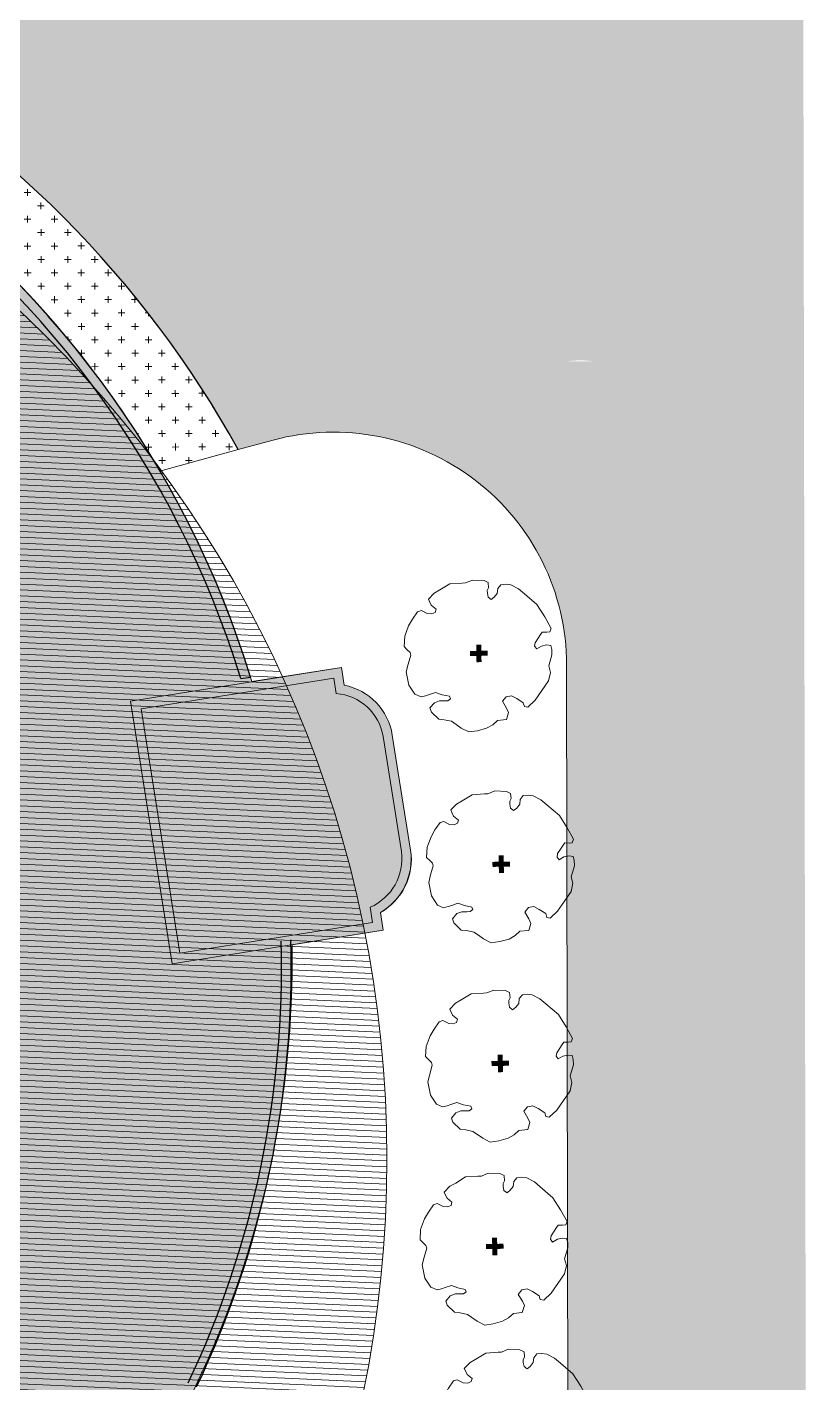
# Model space of a CAD drawing. Header units: millimetres. Extents: x -1030105 to 906887, y -616134 to 1220667.
# Drawn here: x 874748 to 891451, y -313328 to -284267 of the extents above; entities that cross this region are included whole.
import ezdxf

# ---------------------------------------------------------------- set-up
doc = ezdxf.new("R2010")
doc.units = ezdxf.units.MM
doc.header["$MEASUREMENT"] = 0
doc.linetypes.add('DASHEDX2', pattern=[38.099999999999994, 25.4, -12.7])
for name, color, linetype, lineweight in [('A-Wall', 6, 'Continuous', 9), ('HATCH', 8, 'Continuous', 5), ('QH_Ki hieu', 6, 'Continuous', 15), ('QH_KTCQ_Caycanhquan', 97, 'Continuous', 18), ('XR-BC-Roof$0$DA-WALL-LOW', 1, 'Continuous', 20)]:
    doc.layers.add(name, color=color, linetype=linetype, lineweight=lineweight)
for name, color, linetype in [('A-WALL-PATT', 7, 'Continuous'), ('DA-LANS-TREE', 7, 'Continuous'), ('DA-ROOF-OTLN', 6, 'DASHEDX2'), ('XR-BC-Frame outside$0$DA-WALL-FULL', 2, 'Continuous'), ('XR-BC-Frame outside$0$LBC - BEACH CLUB - 240809 DG Rev$0$DA-DOOR-WIND', 21, 'Continuous')]:
    doc.layers.add(name, color=color, linetype=linetype)
doc.layers.add('TMB-KHU B-XREF$0$GRASS', color=95, linetype='Continuous', lineweight=0, transparency=0.6)
pattern_1 = [(0.09853093059108589, (-1184316855.143314, -434748462.9681519), (287.0051644957563, 287.9939852718522), [143.75, -431.2499999999999]), (90.09853093059105, (-1184316783.144818, -434748534.719443), (-287.9939852718521, 287.0051644957563), [143.75, -431.2499999999999])]

# ---------------------------------------------------------------- blocks, each defined once
blk = doc.blocks.new('XR-BC-Frame outside-flat-1')
at = {"layer": 'XR-BC-Frame outside$0$DA-WALL-FULL'}
blk.add_lwpolyline([(-7102287.692814103, -1055654.433623191), (-7102081.694943304, -1055621.806765717)], dxfattribs=at)
for centre, radius, start, end in [((-7122167.042191177, -1061751.963854437), 21000, 16.97247391671821, 56.02752608328483), ((-7122178.507012853, -1061736.827108555), 20800, 17.00305915962086, 55.99694084038214)]:
    blk.add_arc(centre, radius, start, end, dxfattribs=at)
at = {"layer": 'XR-BC-Frame outside$0$LBC - BEACH CLUB - 240809 DG Rev$0$DA-DOOR-WIND'}
for centre, radius, start, end in [((-7122224.342374336, -1061808.570398336), 20800, 334.5466036198284, 1.453396380170449), ((-7122218.676127206, -1061797.769881148), 21000, 334.5137042834945, 1.486295716500978)]:
    blk.add_arc(centre, radius, start, end, dxfattribs=at)
blk = doc.blocks.new('111111')
at = {"layer": 'A-WALL-PATT', "extrusion": (2.643228823645613e-09, 1.168364264361378e-09, 1)}
h = blk.add_hatch(color=255, dxfattribs=at)
h.dxf.hatch_style = 1
edge = h.paths.add_edge_path()
edge.add_arc((480219.7858931146, 1167791.09787471), 17.95625409759747, 175.2346372613609, 227.6738886339441, ccw=False)
edge.add_line((480201.8917090598, 1167792.589597952), (480202.2315401692, 1167792.561300864))
edge.add_arc((480222.4309556005, 1167791.040519092), 20.25658315083546, 175.6944150595487, 187.7190087789885)
edge.add_line((480202.3579235652, 1167788.319757092), (480204.5997450022, 1167789.337117267))
edge.add_arc((480222.0476552981, 1167797.118478969), 19.10442785426783, 145.1693927360603, 204.035758603613, ccw=False)
edge.add_line((480206.3658961516, 1167808.030013862), (480206.6457893145, 1167807.835217236))
edge.add_arc((480223.0313465552, 1167796.478204828), 19.93660494947684, 145.2737387224778, 152.2700192400054)
edge.add_line((480205.3844553026, 1167805.754812292), (480206.8575468386, 1167804.988690058))
edge.add_arc((480231.0203084841, 1167792.174037628), 27.35058257521144, 127.1256568996294, 152.0608829801929, ccw=False)
edge.add_line((480214.5124518351, 1167813.981032746), (480214.7174762934, 1167813.708542601))
edge.add_arc((480233.0424835267, 1167789.484511103), 30.37448916589842, 127.1067944420845, 131.2827606693089)
edge.add_line((480213.002136852, 1167812.309806221), (480214.060896104, 1167811.125455194))
edge.add_arc((480230.7274916021, 1167792.48184055), 25.00719441514041, 111.29988397985139, 131.7953544591053, ccw=False)
edge.add_arc((480220.8178296905, 1167817.89892954), 2.273381310523913, 291.3001728592886, 371.6272930335114)
edge.add_line((480223.0445597488, 1167818.35711709), (480222.2074872507, 1167822.425177181))
edge.add_arc((480227.0263550354, 1167798.802406044), 24.10926798767607, 64.48341949209521, 101.52971700896461, ccw=False)
edge.add_line((480237.4119592053, 1167820.560072025), (480238.6302300879, 1167822.408209587))
edge.add_line((480238.6302300878, 1167822.408209587), (480238.998944281, 1167822.16515746))
edge.add_arc((480239.8746579178, 1167820.981961209), 1.472014858031872, 56.60337364703821, 126.50608464958711, ccw=False)
edge.add_line((480240.6849013855, 1167822.210917378), (480243.0575554438, 1167820.646640719))
edge.add_arc((480242.2473126057, 1167819.417685503), 1.472013714957934, -13.299398889197107, 56.60337364721141, ccw=False)
edge.add_line((480243.6798488061, 1167819.079064165), (480244.0439820262, 1167818.838993168))
edge.add_line((480244.0439820262, 1167818.838993168), (480242.8060087438, 1167816.961268645))
edge.add_arc((480226.859658937, 1167798.957619081), 24.05031122019738, 22.08605235720961, 48.46776523492463, ccw=False)
edge.add_arc((480251.2524682179, 1167808.853456705), 2.273381310464571, 202.0361058680608, 287.0475638986841)
edge.add_line((480251.9189451343, 1167806.67996387), (480256.097917685, 1167807.961398394))
edge.add_arc((480232.9590440986, 1167798.477079689), 25.00719440767582, 288.0577122889798, 382.28807612535155, ccw=False)
edge.add_arc((480241.4153687264, 1167772.540225884), 2.273381310464986, 108.0585981395158, 193.7360100087398)
edge.add_line((480239.2070059465, 1167772.000414422), (480240.2324876577, 1167767.805179974))
edge.add_arc((480230.1419404856, 1167786.513554928), 21.25611525313659, 298.3406434867571, 302.8931188944929)
edge.add_line((480241.6855757181, 1167768.665111823), (480241.8707677272, 1167768.378773164))
edge.add_arc((480230.1419404829, 1167786.513554935), 21.59712245720434, 279.07103371546197, 302.8931188901852, ccw=False)
edge.add_line((480233.5469180391, 1167765.186533899), (480233.4931552357, 1167765.523276336))
edge.add_arc((480233.8486393159, 1167765.580031348), 0.3599861978954548, 10.237620173101675, 189.0710337108366, ccw=False)
edge.add_line((480234.2028942176, 1167765.644012026), (480234.0128835124, 1167766.429603166))
edge.add_arc((480230.3786145685, 1167781.455332801), 15.45899291117491, 242.6808204078638, 283.59698255433034, ccw=False)
edge.add_line((480223.2837562917, 1167767.720579514), (480222.8072664452, 1167766.55334782))
edge.add_arc((480232.8286476266, 1167791.860390475), 27.21900969372033, 248.3968407838984, 251.8019688948235)
edge.add_line((480224.3280890092, 1167766.00279987), (480224.221790846, 1167765.678783499))
edge.add_arc((480232.4777079789, 1167790.844024422), 26.48489226696013, 201.3728077976264, 251.8369778060728, ccw=False)
edge.add_line((480207.8142114389, 1167781.192006145), (480206.4037020448, 1167779.643295028))
edge.add_arc((480219.7894808211, 1167791.099284637), 17.61870515598718, 220.5579989796274, 227.6683501628283)
edge.add_line((480207.9246751551, 1167778.074494509), (480207.6950581236, 1167777.822379599))
at = {"layer": 'A-Wall', "extrusion": (2.643228823646299e-09, 1.168364264361702e-09, 1), "elevation": 0.03806475069832382}
blk.add_lwpolyline([(480207.6950581233, 1167777.822379598, -0.2328878377101954), (480201.8917090599, 1167792.589597952), (480202.231540169, 1167792.561300864, 0.05251538496944803), (480202.3579235647, 1167788.319757091), (480204.5997450018, 1167789.337117266, -0.2626546181741475), (480206.3658961517, 1167808.030013862), (480206.6457893146, 1167807.835217236, 0.03053651885314964), (480205.3844553026, 1167805.754812292), (480206.8575468385, 1167804.988690058, -0.1092318010861941), (480214.5124518352, 1167813.981032746), (480214.7174762934, 1167813.7085426, 0.01822310681375), (480213.0021368517, 1167812.309806221), (480214.0608961037, 1167811.125455194, -0.08966752457732981), (480221.643644639, 1167815.780842607, 0.3655874912846441), (480223.0445597488, 1167818.357117089), (480222.2074872504, 1167822.425177181, -0.1630677176795841), (480237.4119592052, 1167820.560072025), (480238.6302300875, 1167822.408209587), (480238.9989442808, 1167822.16515746, -0.3148321466877497), (480240.6849013849, 1167822.210917378), (480243.0575554435, 1167820.646640718, -0.3148324417924367), (480243.6798488057, 1167819.079064165), (480244.0439820261, 1167818.838993168), (480242.8060087435, 1167816.961268644, -0.1156230875817272), (480249.1451628543, 1167808.000504954, 0.3889362886530088), (480251.9189451341, 1167806.67996387), (480256.0979176848, 1167807.961398393, -0.4360080856279802), (480240.7106443744, 1167774.701620381, 0.3922854151885992), (480239.2070059464, 1167772.000414422), (480240.2324876575, 1167767.805179974, 0.01986653426235281), (480241.685575718, 1167768.665111823), (480241.8707677272, 1167768.378773164, -0.104319423563129), (480233.5469180389, 1167765.186533899), (480233.4931552354, 1167765.523276336, -0.9898710832779887), (480234.2028942175, 1167765.644012026), (480234.0128835124, 1167766.429603166, -0.1804517090033734), (480223.2837562913, 1167767.720579514), (480222.8072664448, 1167766.553347821, 0.01485876762310351), (480224.3280890086, 1167766.00279987), (480224.2217908453, 1167765.678783499, -0.2238204854565347), (480207.8142114386, 1167781.192006144), (480206.4037020448, 1167779.643295028, 0.03103471776045982), (480207.9246751549, 1167778.074494509)], format="xyb", close=True, dxfattribs=at)
at = {"layer": 'XR-BC-Roof$0$DA-WALL-LOW', "extrusion": (2.643228823646299e-09, 1.168364264361702e-09, 1)}
for points, elevation in [([(480238.6347853126, 1167822.405206835), (480235.7667811869, 1167818.055095443), (480241.1759597522, 1167814.48885425), (480244.0439638781, 1167818.838965642), (480243.6798488056, 1167819.079064165, 0.305811254852879), (480243.0575554435, 1167820.646640719), (480240.6849013849, 1167822.210917378, 0.3148321466863186), (480238.9989442807, 1167822.16515746)], 0.003242249432111155), ([(480238.6994605085, 1167822.090286632), (480236.0817154126, 1167818.119761394), (480241.1112938014, 1167814.803788475), (480243.7290391113, 1167818.774314038), (480243.4162055661, 1167818.980597375, 0.3383925002025674), (480242.9307957212, 1167820.457912369), (480240.5597672976, 1167822.021117257, 0.3495649071764965), (480239.0151298937, 1167821.882201028)], 0.003242249719924484)]:
    blk.add_lwpolyline(points, format="xyb", close=True, dxfattribs=dict(at, elevation=elevation))
at = {"extrusion": (2.643228823645945e-09, 1.168364264361599e-09, 1), "xscale": 0.001136690655233559, "yscale": 0.001136690655233559, "zscale": 0.001136690655233559, "rotation": 47.67388863394415}
blk.add_blockref('XR-BC-Frame outside-flat-1', (484786.0463419323, 1174597.0426995, 0.01545138014929481), dxfattribs=at)
blk = doc.blocks.new('Xref Khu Spa-Wellness - TBM$0$TREE_T')
at = {"const_width": 100}
for points in [[(-123.743686707654, 123.7436867076467), (123.7436867076394, -123.7436867076467)], [(123.7436867076394, 123.7436867076467), (-123.7436867076394, -123.7436867076467)]]:
    blk.add_lwpolyline(points, dxfattribs=at)
blk = doc.blocks.new('Xref Khu Spa-Wellness - TBM$0$TREE_5')
at = {"layer": 'QH_KTCQ_Caycanhquan', "color": 114, "true_color": 0x139b48}
blk.add_lwpolyline([(-935.8052043020725, 1163.729876997881), (-781.0664177108556, 1298.991161259357), (-577.9716866482049, 1385.944714451209), (-423.232900056988, 1424.590717911255), (-249.1519124628976, 1453.575356581714), (-181.4534723367542, 1414.929171710275), (-142.7687756838277, 1289.329614988528), (-84.74187805317342, 1221.698972928803), (-17.04343790188432, 1192.71433425881), (40.98345973622054, 1221.698972928803), (31.31221188511699, 1347.298710919917), (60.32595539093018, 1424.590717911255), (79.6681563751772, 1472.898267642129), (244.0781907904893, 1472.898267642129), (369.8035285742953, 1434.252264111768), (592.2404606333002, 1376.283168251161), (775.9926960328594, 1212.037426657975), (824.3486405229196, 1163.729876997881), (959.7452261233702, 1105.760781065095), (1114.484012714587, 931.8534933435731), (1143.497461522929, 844.8999401517212), (1075.79931606818, 767.6077518211678), (1017.772123759612, 748.2848406890407), (979.0874271076173, 709.638655890245), (930.7317773010582, 642.0081950975582), (940.40273046121, 564.7160067670047), (1017.772123759612, 555.0544605664909), (1114.484012714587, 564.7160067670047), (1191.85340601299, 622.6851026983932), (1288.56500029657, 632.3466488970444), (1365.934688259847, 564.7160067670047), (1423.96158589609, 487.4238184364513), (1472.317530387081, 323.178076912649), (1481.988778204657, 168.5938815902919), (1501.330979188904, -159.8976014545187), (1433.632833734155, -440.0815348392352), (1356.263440435752, -691.2808295534924), (1288.56500029657, -720.2654682239518), (1240.209350477904, -681.6192833529785), (1182.182158169337, -613.9888225602917), (1124.155260538682, -623.6501874942333), (1037.114619421773, -642.9732798933983), (930.7317773010582, -662.296372293029), (872.7045849869028, -700.9423758247867), (863.0333371693268, -768.5730178840458), (969.4164739474654, -797.5574752166867), (1056.45682040602, -855.5265711485408), (1104.812764876522, -923.1572132077999), (1066.128068224527, -990.7878553378396), (988.7586749317124, -1068.079862329178), (785.6639438699931, -1174.356507992838), (717.9657984022051, -1290.294699784368), (572.8982596490532, -1377.248434313573), (340.7897850750014, -1415.894437845796), (108.6816051844507, -1454.540441305377), (-94.41312587726861, -1444.87889510626), (-133.0978225171566, -1386.909799175337), (-94.41312587726861, -1319.279338454828), (-123.5076104430482, -1166.998870359268), (-158.3361843349412, -1051.01933326479), (-245.4077663654462, -987.2307148086838), (-361.5031108781695, -998.8285959679633), (-401.6181620880961, -1151.07587907603), (-438.5748819764704, -1243.375660780352), (-567.9238436007872, -1307.985380935017), (-703.6970244115219, -1193.679600392003), (-829.4223621934652, -1184.018054192886), (-964.8186531243846, -1145.372050659731), (-1129.228687539697, -1048.756951268762), (-1264.625273158774, -942.4803056772798), (-1312.981217630208, -778.2345641553402), (-1332.323418614455, -652.6348260920495), (-1351.665914275683, -546.3581805010326), (-1429.035307568498, -420.7584424400702), (-1496.733453042805, -333.8048892477527), (-1496.733453042805, -130.9129628543742), (-1458.048756396398, -53.62095586303622), (-1322.652170789428, -43.95940966391936), (-1225.940576513298, -92.26695939479396), (-1158.242431038991, -159.8976014545187), (-1109.886486547999, -208.2051511849277), (-1042.18834109325, -217.8666973854415), (-1022.845845431089, -169.5591477253474), (-1100.215238723904, -43.95940966391936), (-1158.242431038991, 81.64032840030268), (-1274.29652097635, 139.609424259048), (-1341.994666451588, 178.2554277908057), (-1419.364059749991, 226.5629775212146), (-1467.720004214905, 352.1627155123278), (-1419.364059749991, 564.7160067670047), (-1264.625273158774, 786.9308442207985), (-1129.228687539697, 864.2228512139991), (-964.8186531243846, 951.1765857427381), (-935.8052043020725, 999.4841354736127), (-935.8052043020725, 1086.437688665465)], close=True, dxfattribs=at)
blk.add_blockref('Xref Khu Spa-Wellness - TBM$0$TREE_T', (0, 0), dxfattribs=at)

msp = doc.modelspace()

# ---------------------------------------------------------------- hatches: boundary and pattern name
at = {"layer": 'HATCH'}
h = msp.add_hatch(color=253, dxfattribs=at)
h.dxf.hatch_style = 1
edge = h.paths.add_edge_path()
edge.add_arc((859594.4405293819, -304225.290072138), 22500.00000016056, 28.99192374269853, 60.75420123827558)
edge.add_arc((870098.4217061456, -285465.8556605447), 1000.00000002593, 60.75420124519136, 149.4216210975642)
edge.add_line((869237.4876488727, -284957.1390900402), (866957.8862949962, -288815.0563606079))
edge.add_arc((857488.1256823689, -310357.2359825359), 23531.72048366947, 66.27011400397872, 97.98680807522139)
edge.add_line((854218.508533461, -287053.7711625095), (853973.6049324921, -285307.2009206516))
edge.add_arc((856013.9885449577, -303408.4885720387), 18215.92105615146, 96.43125417484592, 98.70799881214434)
edge.add_line((853256.1196268331, -285402.5468039783), (853252.9176224333, -283536.7221801063))
edge.add_line((853252.917622475, -283536.7221800718), (853452.9173279006, -283536.3789538496))
edge.add_line((853452.9173278976, -283536.3789538261), (853448.6292327637, -281037.6836389964))
edge.add_line((853448.6292328481, -281037.6836390225), (851307.8533452866, -280871.4772859856))
edge.add_line((851307.8533453196, -280871.4772859113), (852081.9076727252, -270901.4802999838))
edge.add_line((852081.9076726008, -270901.4802999902), (865768.0163151192, -271964.0474837168))
edge.add_arc((865690.610883085, -272961.047181556), 999.999999082774, 38.412737739335626, 85.56055463746179, ccw=False)
edge.add_line((866474.1662293933, -272339.7251899461), (870289.9495459246, -277151.8474989054))
edge.add_arc((874991.2816251423, -273423.9155488778), 5999.999995167418, 218.4127377431298, 250.6406537633847)
edge.add_line((873002.3308734205, -279084.6641609552), (874311.336219764, -279544.5939946126))
edge.add_arc((875305.8115970604, -276714.2196868537), 2999.999999739781, 250.6406537467736, 327.8619349412291)
edge.add_line((877846.1176795214, -278310.1034565936), (880671.6062428149, -273812.5291847015))
edge.add_line((880671.6062426828, -273812.5291847265), (886323.1912612853, -277362.9961410244))
edge.add_arc((889514.9588007741, -272282.3839750946), 6000.000000505476, 237.8619349482672, 270.0983270713141)
edge.add_line((889525.2555825543, -278282.3751402777), (891385.3239190043, -278279.1830160284))
edge.add_line((891385.3239191491, -278279.1830160297), (891408.4526968722, -291424.3223072732))
edge.add_line((891408.4526968915, -291424.3223072137), (886908.5066307727, -291432.2972055742))
edge.add_arc((886612.1806418784, -293444.9791594981), 2034.378956601272, 81.62454678392706, 98.58466035763574)
edge.add_line((886308.5076315589, -291433.3926110286), (879274.9213370942, -293319.8476152489))
h = msp.add_hatch(color=253, dxfattribs=at)
h.dxf.hatch_style = 1
h.paths.add_polyline_path([(886308.5076315589, -291433.3926110286), (880024.6326143648, -293118.7700237953, -0.4926768865423451), (886319.8804671671, -297939.3477994474)])
h = msp.add_hatch(color=253, dxfattribs=at)
h.dxf.hatch_style = 1
h.paths.add_polyline_path([(891408.4526968915, -291424.3223072137), (886308.5076315589, -291433.3926110868), (886350.4726074431, -315439.9167880639), (891450.6783692893, -315423.0979955047)])
at = {"layer": 'QH_Ki hieu', "ltscale": 5}
h = msp.add_hatch(dxfattribs=at)
h.set_pattern_fill('ANSI31', color=256, scale=1000, angle=-47.56871865490706)
h.set_pattern_definition([(357.431281345093, (-1184316855.143314, -434748462.9681519), (5.602197619936724, 124.8743984242854), [])])
edge = h.paths.add_edge_path()
edge.add_arc((857549.6717386674, -308526.9851848008), 24915.76744409949, -47.56871865490706, 312.4312813450929)
at = {"layer": 'TMB-KHU B-XREF$0$GRASS', "true_color": 0x3d6827}
h = msp.add_hatch(dxfattribs=at)
h.set_pattern_fill('CROSS', color=79, scale=1150, angle=0.09853093059108536)
h.set_pattern_definition(pattern_1)
h.paths.add_polyline_path([(837693.7472073156, -272642.716460383, -0.2892453128925285), (842414.8062656429, -270150.9422923429), (852081.9076726008, -270901.4802999902), (865768.0163155571, -271964.0474838545, -0.208673266385467), (866474.1662291605, -272339.7251896551), (870289.9495458957, -277151.8474988863, 0.1415550904395496), (873002.3308738861, -279084.6641611299), (874311.3362198025, -279544.593995017, 0.3502992673080306), (877846.1176795214, -278310.1034565936), (878277.7805880439, -277622.9883086509), (849885.6633852962, -259786.3506914456, 0.2147856318657931), (847432.3071174119, -259446.1906097587), (841728.5564472228, -260775.8422396602, 0.1992706260651912), (836659.679398898, -264413.0850798558), (827831.024499869, -279760.1485367506, 0.1091270270678927), (826769.6009804755, -283135.8708245554), (826698.0797874536, -298397.5333219734, 0.2568272393812874), (829673.5699477401, -303634.6336106528), (829747.929313479, -287767.3430577144, -0.1300631484129733), (830413.8425153475, -285297.5501274215)])
h = msp.add_hatch(dxfattribs=at)
h.set_pattern_fill('CROSS', color=79, scale=1150, angle=0.09853093059108536)
h.set_pattern_definition(pattern_1)
edge = h.paths.add_edge_path()
edge.add_arc((859594.4405286834, -304225.2900732439), 22500.00000143812, 28.99192374439033, 60.7542012384693)
edge.add_arc((870098.4217059128, -285465.8556604283), 999.9999999893324, 60.75420123885944, 149.4216211103221)
edge.add_line((869237.487648407, -284957.1390901566), (868880.4188861295, -285586.1098934005))
edge.add_arc((859535.4807095397, -304255.9197523971), 20877.97091924083, 30.10726886259249, 63.41032129243399, ccw=False)
edge.add_line((877596.7584138531, -293783.1017274749), (879274.9213371283, -293319.8476150811))

# ---------------------------------------------------------------- linework, layer by layer
at = {"layer": 'A-Wall', "extrusion": (1.653306188088354e-06, -3.724823939533036e-07, 0.9999999999985639), "elevation": 38.08261807612951}
msp.add_lwpolyline([(834175.2437505391, -304362.4048349709, -0.2328878377101954), (840320.793718192, -291829.4504347976), (840504.1056644169, -292066.9303924912, 0.05251538496944803), (837824.6618067821, -294666.3381642101), (839815.843470023, -295518.3753536803, -0.2626546181741475), (853003.1823950016, -285571.1723008673), (853042.7969415801, -285868.5452785242, 0.03053651885314964), (850943.189987085, -286284.1467069477), (851319.9437440956, -287695.4596387472, -0.1092318010861941), (861702.7038132097, -287329.6332077837), (861647.4301173609, -287624.4972757663, 0.01822310681375), (859721.0477344922, -287340.7014863581), (859580.3002835023, -288731.1643494426, -0.08966752457732981), (867103.8240237514, -290892.4404642564, 0.3655874912846441), (869608.2885350484, -290273.1867355429), (871753.2820095237, -287315.2202744635, -0.1630677176795841), (879565.8622562523, -298295.9105015291), (881489.0773954462, -297990.1934517804), (881550.069724828, -298373.8860584238, -0.3148321466877497), (882580.393085877, -299441.5856338713), (882972.7124014576, -301910.7736136907, -0.3148324417924367), (882324.0586250727, -303245.2386198826), (882384.2681117064, -303624.1870644413), (880430.1459730287, -303934.6691174111, -0.1156230875817272), (878373.2959627354, -313369.4732316339, 0.3889362886530088), (879161.9643253948, -315954.4974174037), (882474.3247560024, -317907.7906701402, -0.4360080856279802), (851743.2097470292, -327654.8285509621, 0.3922854151885992), (849096.6491686518, -328281.5201147155), (846980.8887770727, -331437.3165500281, 0.01986653426235281), (848401.7275007325, -331870.5844515632), (848325.690145034, -332160.7883808019, -0.104319423563129), (841312.4927229946, -328649.8713958704), (841499.2647747278, -328415.1029980553, -0.9898710832779887), (841998.8968049885, -328804.3503446084), (842396.2880539487, -328214.7133607345, -0.1804517090033734), (836866.9637496239, -320481.0473829547), (835826.1710562387, -320864.3616939351, 0.01485876762310351), (836371.24653078, -322178.7288413889), (836097.7433988481, -322302.0010473247, -0.2238204854565347), (836434.1907385741, -302439.926638585), (834591.3300785216, -302443.0962376323, 0.03103471776045982), (834475.2433082078, -304361.8888553725)], format="xyb", close=True, dxfattribs=at)
at = {"layer": 'A-Wall', "extrusion": (1.653306188088354e-06, -3.724823939533039e-07, 0.9999999999985639), "elevation": 38.0531035867618}
msp.add_lwpolyline([(880430.1468005576, -303934.6688912272), (880431.4855087722, -304094.642336692), (880430.1468608608, -303934.6689051388), (882384.2689997713, -303624.1868521108), (882324.0594523689, -303245.2383942225, 0.3148324417858808), (882972.7132299178, -301910.7733871575), (882580.3939138715, -299441.5854080947, 0.3148321466925618), (881550.070612893, -298373.885846035), (881489.0782835111, -297990.1932395081), (879565.8608416221, -298295.9106553247)], format="xyb", dxfattribs=at)
at = {"layer": 'A-Wall', "extrusion": (1.653306188088354e-06, -3.724823939533039e-07, 0.9999999999985639)}
for points, elevation in [([(880431.4855087722, -304094.642336692), (880431.8562841217, -304160.6243071516)], 38.05310358676152), ([(880431.8562841217, -304160.6243071516), (880432.0614300376, -304218.838788315)], 38.05310358676156), ([(880432.0614300376, -304218.838788315), (880432.1260130673, -304270.4625401318)], 38.05310358676183), ([(880430.4765055132, -304536.1002480866), (880430.0602702134, -304567.7960174878)], 38.05310358676167), ([(880430.8509204712, -304503.4643548213), (880430.4765055132, -304536.1002480866)], 38.05310358676167), ([(880431.1838957657, -304469.6524457911), (880430.8509204712, -304503.4643548213)], 38.05310358676171), ([(880431.4758132389, -304434.4286286875), (880431.1838957657, -304469.6524457911)], 38.05310358676139), ([(880431.7270540341, -304397.5570121335), (880431.4758132389, -304434.4286286875)], 38.05310358676158), ([(880431.9337582856, -304358.6448926733), (880431.7270540341, -304397.5570121335)], 38.05310358676172), ([(880432.0751002233, -304316.6723217371), (880431.9337582856, -304358.6448926733)], 38.0531035867617), ([(880432.1260130673, -304270.4625401318), (880432.0751002233, -304316.6723217371)], 38.05310358676159), ([(880424.3824665613, -304841.1791012412), (880423.5347937505, -304871.4526849589)], 38.05310358676175), ([(880425.1867003916, -304810.9084063116), (880424.3824665613, -304841.1791012412)], 38.05310358676152), ([(880425.9475108413, -304780.6406925455), (880425.1867003916, -304810.9084063116)], 38.05310358676145), ([(880426.6649128115, -304750.3760530752), (880425.9475108413, -304780.6406925455)], 38.0531035867618), ([(880427.3389226003, -304720.114579636), (880426.6649128115, -304750.3760530752)], 38.05310358676149), ([(880427.9695551088, -304689.8563651855), (880427.3389226003, -304720.114579636)], 38.05310358676191), ([(880428.5568259368, -304659.6015023904), (880427.9695551088, -304689.8563651855)], 38.05310358676169), ([(880429.1008116854, -304629.3107525932), (880428.5568259368, -304659.6015023904)], 38.05310358676166), ([(880429.6018324968, -304598.7875550424), (880429.1008116854, -304629.3107525932)], 38.05310358676158), ([(880430.0602702134, -304567.7960174878), (880429.6018324968, -304598.7875550424)], 38.05310358676165), ([(880415.1878661657, -305113.7342148366), (880413.94860411, -305144.0296182198)], 38.05310358676184), ([(880416.3835649093, -305083.4408637973), (880415.1878661657, -305113.7342148366)], 38.05310358676133), ([(880417.535712914, -305053.1496577685), (880416.3835649093, -305083.4408637973)], 38.05310358676194), ([(880418.6443241492, -305022.8606902317), (880417.535712914, -305053.1496577685)], 38.05310358676162), ([(880419.7094114211, -304992.5740540864), (880418.6443241492, -305022.8606902317)], 38.05310358676169), ([(880420.7309886991, -304962.2898423485), (880419.7094114211, -304992.5740540864)], 38.05310358676152), ([(880421.7090694876, -304932.0081482664), (880420.7309886991, -304962.2898423485)], 38.05310358676159), ([(880422.6436663597, -304901.7290647979), (880421.7090694876, -304932.0081482664)], 38.05310358676186), ([(880423.5347937505, -304871.4526849589), (880422.6436663597, -304901.7290647979)], 38.05310358676159), ([(880400.832922635, -305416.7651835968), (880399.1573839163, -305447.0759686455)], 38.05310358676095), ([(880402.4647844204, -305386.455515786), (880400.832922635, -305416.7651835968)], 38.0531035867617), ([(880404.0529790515, -305356.1470585199), (880402.4647844204, -305386.455515786)], 38.05310358676183), ([(880405.5975179368, -305325.8399057458), (880404.0529790515, -305356.1470585199)], 38.05310358676162), ([(880407.0984117867, -305295.5341507703), (880405.5975179368, -305325.8399057458)], 38.05310358676167), ([(880408.5556722427, -305265.2298871334), (880407.0984117867, -305295.5341507703)], 38.05310358676157), ([(880409.9693104804, -305234.9272086657), (880408.5556722427, -305265.2298871334)], 38.05310358676167), ([(880411.3393376762, -305204.626208674), (880409.9693104804, -305234.9272086657)], 38.05310358676167), ([(880412.6657650055, -305174.3269805819), (880411.3393376762, -305204.626208674)], 38.05310358676174), ([(880413.94860411, -305144.0296182198), (880412.6657650055, -305174.3269805819)], 38.05310358676142), ([(880382.1105963732, -305719.9077886553), (880379.9978028698, -305750.2245729347)], 38.05310358676153), ([(880384.1796277273, -305689.5911808615), (880382.1105963732, -305719.9077886553)], 38.05310358676197), ([(880386.2049048482, -305659.2748435005), (880384.1796277273, -305689.5911808615)], 38.05310358676164), ([(880388.1864347211, -305628.9588710432), (880386.2049048482, -305659.2748435005)], 38.05310358676158), ([(880390.1242243308, -305598.6433579027), (880388.1864347211, -305628.9588710432)], 38.05310358676187), ([(880392.018282292, -305568.3283977932), (880390.1242243308, -305598.6433579027)], 38.05310358676193), ([(880393.8686181508, -305538.014085011), (880392.018282292, -305568.3283977932)], 38.05310358676162), ([(880395.6752412202, -305507.7005130378), (880393.8686181508, -305538.014085011)], 38.05310358676166), ([(880397.4381598824, -305477.3877764609), (880395.6752412202, -305507.7005130378)], 38.05310358676166), ([(880399.1573839163, -305447.0759686455), (880397.4381598824, -305477.3877764609)], 38.05310358676138), ([(880361.5192265434, -305992.7538783312), (880359.0122870819, -306023.0680037429)], 38.05310358676182), ([(880363.9823505374, -305962.4390793405), (880361.5192265434, -305992.7538783312)], 38.05310358676154), ([(880366.4016632547, -305932.1237016492), (880363.9823505374, -305962.4390793405)], 38.05310358676183), ([(880368.7771700508, -305901.8078396702), (880366.4016632547, -305932.1237016492)], 38.05310358676167), ([(880371.108875349, -305871.4915878744), (880368.7771700508, -305901.8078396702)], 38.05310358676178), ([(880373.3967842718, -305841.1750411987), (880371.108875349, -305871.4915878744)], 38.05310358676157), ([(880375.640904037, -305810.8582935319), (880373.3967842718, -305841.1750411987)], 38.05310358676137), ([(880377.8412411638, -305780.5414393452), (880375.640904037, -305810.8582935319)], 38.05310358676143), ([(880379.9978028698, -305750.2245729347), (880377.8412411638, -305780.5414393452)], 38.05310358676157), ([(880334.4773994479, -306295.8492136467), (880331.5320815612, -306326.1513979314)], 38.05310358676132), ([(880337.3788660112, -306265.545408686), (880334.4773994479, -306295.8492136467)], 38.05310358676154), ([(880340.236484045, -306235.2400781027), (880337.3788660112, -306265.545408686)], 38.05310358676172), ([(880343.0502561105, -306204.933316484), (880340.236484045, -306235.2400781027)], 38.05310358676169), ([(880345.8201854675, -306174.6252186503), (880343.0502561105, -306204.933316484)], 38.05310358676142), ([(880348.5462742111, -306144.3158793053), (880345.8201854675, -306174.6252186503)], 38.05310358676184), ([(880351.2285249027, -306114.0053935605), (880348.5462742111, -306144.3158793053)], 38.05310358676174), ([(880353.8669410348, -306083.6938558868), (880351.2285249027, -306114.0053935605)], 38.05310358676147), ([(880356.4615270307, -306053.3813609881), (880353.8669410348, -306083.6938558868)], 38.05310358676181), ([(880359.0122870819, -306023.0680037429), (880356.4615270307, -306053.3813609881)], 38.05310358676183), ([(880306.3907054905, -306568.4991443205), (880303.0506695807, -306598.7824722334)], 38.05310358676146), ([(880309.686881695, -306538.2133413014), (880306.3907054905, -306568.4991443205)], 38.05310358676161), ([(880312.9391986597, -306507.9251583457), (880309.686881695, -306538.2133413014)], 38.05310358676157), ([(880316.1476568505, -306477.6346901571), (880312.9391986597, -306507.9251583457)], 38.05310358676158), ([(880319.3122565001, -306447.3420321383), (880316.1476568505, -306477.6346901571)], 38.05310358676171), ([(880322.4329983072, -306417.0472788764), (880319.3122565001, -306447.3420321383)], 38.05310358676192), ([(880325.5098827368, -306386.7505254247), (880322.4329983072, -306417.0472788764)], 38.05310358676173), ([(880328.5429100227, -306356.4518668363), (880325.5098827368, -306386.7505254247)], 38.05310358676179), ([(880331.5320815612, -306326.1513979314), (880328.5429100227, -306356.4518668363)], 38.05310358676147), ([(880271.0168435893, -306871.2053670687), (880267.238285132, -306901.4587172796)], 38.05310358676185), ([(880274.7515595707, -306840.9485914535), (880271.0168435893, -306871.2053670687)], 38.05310358676154), ([(880278.4424293509, -306810.6884849048), (880274.7515595707, -306840.9485914535)], 38.05310358676195), ([(880282.0894506018, -306780.4251431744), (880278.4424293509, -306810.6884849048)], 38.05310358676148), ([(880285.6926221589, -306750.1586611988), (880282.0894506018, -306780.4251431744)], 38.05310358676152), ([(880289.2519419269, -306719.8891338566), (880285.6926221589, -306750.1586611988)], 38.05310358676152), ([(880292.7674082761, -306689.6166560263), (880289.2519419269, -306719.8891338566)], 38.05310358676185), ([(880296.2390195763, -306659.3413231684), (880292.7674082761, -306689.6166560263)], 38.05310358676162), ([(880299.6667737328, -306629.0632302198), (880296.2390195763, -306659.3413231684)], 38.0531035867617), ([(880303.0506695807, -306598.7824722334), (880299.6667737328, -306629.0632302198)], 38.05310358676159), ([(880235.4319533056, -307143.3507833071), (880231.258993708, -307173.5690230644)], 38.05310358676144), ([(880239.561109776, -307113.1282618525), (880235.4319533056, -307143.3507833071)], 38.05310358676174), ([(880243.6464570651, -307082.901554103), (880239.561109776, -307113.1282618525)], 38.05310358676131), ([(880247.6879893526, -307052.6707548206), (880243.6464570651, -307082.901554103)], 38.05310358676195), ([(880251.68570268, -307022.4359594076), (880247.6879893526, -307052.6707548206)], 38.05310358676179), ([(880255.6395926236, -306992.197262859), (880251.68570268, -307022.4359594076)], 38.0531035867614), ([(880259.549655691, -306961.954760286), (880255.6395926236, -306992.197262859)], 38.0531035867613), ([(880263.4158876914, -306931.7085466255), (880259.549655691, -306961.954760286)], 38.05310358676164), ([(880267.238285132, -306901.4587172796), (880263.4158876914, -306931.7085466255)], 38.05310358676108), ([(880191.7322496609, -307445.3248263826), (880187.1216173476, -307475.4950226424)], 38.05310358676167), ([(880196.2991484632, -307415.1493983019), (880191.7322496609, -307445.3248263826)], 38.05310358676147), ([(880200.8223060711, -307384.968833104), (880196.2991484632, -307415.1493983019)], 38.05310358676178), ([(880205.3017136366, -307354.7832260166), (880200.8223060711, -307384.968833104)], 38.05310358676186), ([(880209.7373630111, -307324.5926719183), (880205.3017136366, -307354.7832260166)], 38.05310358676145), ([(880214.1292465109, -307294.3972658041), (880209.7373630111, -307324.5926719183)], 38.05310358676156), ([(880218.4773573842, -307264.1971027852), (880214.1292465109, -307294.3972658041)], 38.05310358676157), ([(880222.7816895772, -307233.9922780311), (880218.4773573842, -307264.1971027852)], 38.0531035867615), ([(880227.0422370363, -307203.782886304), (880222.7816895772, -307233.9922780311)], 38.05310358676151), ([(880231.258993708, -307173.5690230644), (880227.0422370363, -307203.782886304)], 38.05310358676156), ([(880143.6593814014, -307746.7756831694), (880138.6119199176, -307776.8883389445)], 38.05310358676169), ([(880148.6632055329, -307716.6568468466), (880143.6593814014, -307746.7756831694)], 38.05310358676152), ([(880153.6233823006, -307686.5319242142), (880148.6632055329, -307716.6568468466)], 38.05310358676176), ([(880158.5399009945, -307656.4010103839), (880153.6233823006, -307686.5319242142)], 38.0531035867614), ([(880163.4127513698, -307626.2642001757), (880158.5399009945, -307656.4010103839)], 38.05310358676152), ([(880168.2419227163, -307596.1215881771), (880163.4127513698, -307626.2642001757)], 38.05310358676141), ([(880173.0274043237, -307565.9732697905), (880168.2419227163, -307596.1215881771)], 38.05310358676147), ([(880177.7691864134, -307535.8193393704), (880173.0274043237, -307565.9732697905)], 38.05310358676157), ([(880182.4672601377, -307505.6598921447), (880177.7691864134, -307535.8193393704)], 38.05310358676136), ([(880187.1216173476, -307475.4950226424), (880182.4672601377, -307505.6598921447)], 38.05310358676169), ([(880096.662683618, -308017.5557026315), (880091.2230240374, -308047.6084684279)], 38.05310358676171), ([(880102.0588164411, -307987.4959038944), (880096.662683618, -308017.5557026315)], 38.05310358676136), ([(880107.411409468, -307957.4291668042), (880102.0588164411, -307987.4959038944)], 38.05310358676108), ([(880112.7204496607, -307927.3555862975), (880107.411409468, -307957.4291668042)], 38.05310358676169), ([(880117.9859249115, -307897.2752563214), (880112.7204496607, -307927.3555862975)], 38.05310358676189), ([(880123.207822182, -307867.188272162), (880117.9859249115, -307897.2752563214)], 38.05310358676154), ([(880128.3861288994, -307837.0947280574), (880123.207822182, -307867.188272162)], 38.05310358676171), ([(880133.5208322578, -307806.9947188279), (880128.3861288994, -307837.0947280574)], 38.05310358676184), ([(880138.6119199176, -307776.8883389445), (880133.5208322578, -307806.9947188279)], 38.05310358676164), ([(880040.3097253022, -308317.7513018972), (880034.4355939616, -308347.728547561)], 38.05310358676173), ([(880046.1404786638, -308287.7660799213), (880040.3097253022, -308317.7513018972)], 38.05310358676146), ([(880051.9278368175, -308257.772975755), (880046.1404786638, -308287.7660799213)], 38.05310358676156), ([(880057.6717848618, -308227.7720835783), (880051.9278368175, -308257.772975755)], 38.05310358676192), ([(880063.3723076627, -308197.763498095), (880057.6717848618, -308227.7720835783)], 38.05310358676169), ([(880069.0293905518, -308167.7473131359), (880063.3723076627, -308197.763498095)], 38.05310358676177), ([(880074.6430183955, -308137.7236235213), (880069.0293905518, -308167.7473131359)], 38.05310358676177), ([(880080.2131765251, -308107.6925231983), (880074.6430183955, -308137.7236235213)], 38.05310358676134), ([(880085.7398500395, -308077.6541068127), (880080.2131765251, -308107.6925231983)], 38.05310358676142), ([(880091.2230240374, -308047.6084684279), (880085.7398500395, -308077.6541068127)], 38.05310358676156), ([(879979.6192112573, -308617.1493216326), (879973.3122486816, -308647.0416377789)], 38.05310358676175), ([(879985.8829728056, -308587.2480904592), (879979.6192112573, -308617.1493216326)], 38.05310358676164), ([(879992.1035140016, -308557.3380378565), (879985.8829728056, -308587.2480904592)], 38.0531035867614), ([(879998.2808157532, -308527.4192574808), (879992.1035140016, -308557.3380378565)], 38.05310358676107), ([(880004.4148585022, -308497.4918430463), (879998.2808157532, -308527.4192574808)], 38.05310358676176), ([(880010.5056257182, -308467.5558883256), (880004.4148585022, -308497.4918430463)], 38.05310358676159), ([(880016.5530999386, -308437.6114874404), (880010.5056257182, -308467.5558883256)], 38.05310358676149), ([(880022.557263934, -308407.6587343962), (880016.5530999386, -308437.6114874404)], 38.05310358676166), ([(880028.5181009405, -308377.6977230819), (880022.557263934, -308407.6587343962)], 38.05310358676152), ([(880034.4355939616, -308347.728547561), (880028.5181009405, -308377.6977230819)], 38.05310358676168), ([(879914.6087493013, -308915.6558788174), (879907.8708651671, -308945.4539053051)], 38.05310358676147), ([(879921.3036349703, -308885.8480039427), (879914.6087493013, -308915.6558788174)], 38.05310358676186), ([(879927.9555016859, -308856.0303735223), (879921.3036349703, -308885.8480039427)], 38.05310358676137), ([(879934.5643273285, -308826.2030809211), (879927.9555016859, -308856.0303735223)], 38.05310358676179), ([(879941.1300907106, -308796.3662192716), (879934.5643273285, -308826.2030809211)], 38.0531035867618), ([(879947.652770412, -308766.5198815313), (879941.1300907106, -308796.3662192716)], 38.05310358676171), ([(879954.1323454779, -308736.6641609489), (879947.652770412, -308766.5198815313)], 38.05310358676165), ([(879960.5687965835, -308706.7991509477), (879954.1323454779, -308736.6641609489)], 38.05310358676144), ([(879966.9621039376, -308676.9249455329), (879960.5687965835, -308706.7991509477)], 38.05310358676173), ([(879973.3122486816, -308647.0416377789), (879966.9621039376, -308676.9249455329)], 38.05310358676171), ([(879852.4225065216, -309183.4724164592), (879845.2986478537, -309213.1776272809)], 38.05310358676142), ([(879859.5035727798, -309153.7565219706), (879852.4225065216, -309183.4724164592)], 38.05310358676131), ([(879866.5418224139, -309124.0300368891), (879859.5035727798, -309153.7565219706)], 38.05310358676167), ([(879873.537232374, -309094.2930536486), (879866.5418224139, -309124.0300368891)], 38.05310358676155), ([(879880.4897791435, -309064.5456645663), (879873.537232374, -309094.2930536486)], 38.05310358676174), ([(879887.3994392073, -309034.7879625416), (879880.4897791435, -309064.5456645663)], 38.0531035867615), ([(879894.2661885833, -309005.0200401248), (879887.3994392073, -309034.7879625416)], 38.05310358676167), ([(879901.0900046871, -308975.2419900989), (879894.2661885833, -309005.0200401248)], 38.05310358676149), ([(879907.8708651671, -308945.4539053051), (879901.0900046871, -308975.2419900989)], 38.05310358676178), ([(879779.2623105656, -309480.0285485482), (879771.711896147, -309509.6218552582)], 38.05310358676162), ([(879786.7701849632, -309450.4236376753), (879779.2623105656, -309480.0285485482)], 38.05310358676143), ([(879794.2354932625, -309420.8072142584), (879786.7701849632, -309450.4236376753)], 38.0531035867613), ([(879801.6582100849, -309391.1793702074), (879794.2354932625, -309420.8072142584)], 38.05310358676153), ([(879809.0383093535, -309361.5401978396), (879801.6582100849, -309391.1793702074)], 38.05310358676151), ([(879816.3757656898, -309331.8897888322), (879809.0383093535, -309361.5401978396)], 38.05310358676142), ([(879823.6705532494, -309302.2282352114), (879816.3757656898, -309331.8897888322)], 38.05310358676142), ([(879830.9226464212, -309272.5556292945), (879823.6705532494, -309302.2282352114)], 38.0531035867617), ([(879838.1320198263, -309242.8720625258), (879830.9226464212, -309272.5556292945)], 38.05310358676189), ([(879845.2986478537, -309213.1776272809), (879838.1320198263, -309242.8720625258)], 38.05310358676164), ([(879701.8484319294, -309775.4243406609), (879693.8741469954, -309804.8965806167)], 38.05310358676162), ([(879709.7804581014, -309745.9395842536), (879701.8484319294, -309775.4243406609)], 38.05310358676152), ([(879717.6701961748, -309716.442401733), (879709.7804581014, -309745.9395842536)], 38.05310358676141), ([(879725.5176158821, -309686.9328843688), (879717.6701961748, -309716.442401733)], 38.05310358676176), ([(879733.3226897486, -309657.4111231396), (879725.5176158821, -309686.9328843688)], 38.05310358676164), ([(879741.0853896022, -309627.8772092566), (879733.3226897486, -309657.4111231396)], 38.05310358676172), ([(879748.8056882018, -309598.3312342225), (879741.0853896022, -309627.8772092566)], 38.05310358676137), ([(879756.4835573743, -309568.7732892486), (879748.8056882018, -309598.3312342225)], 38.05310358676187), ([(879764.1189691809, -309539.2034656045), (879756.4835573743, -309568.7732892486)], 38.05310358676171), ([(879771.711896147, -309509.6218552582), (879764.1189691809, -309539.2034656045)], 38.05310358676135), ([(879620.2088931774, -310069.5685522307), (879611.8136846658, -310098.9106505087)], 38.05310358676142), ([(879628.5621497979, -310040.2130342929), (879620.2088931774, -310069.5685522307)], 38.05310358676159), ([(879636.8734221638, -310010.8441865097), (879628.5621497979, -310040.2130342929)], 38.05310358676192), ([(879645.1426790762, -309981.4620987537), (879636.8734221638, -310010.8441865097)], 38.05310358676125), ([(879653.3698884038, -309952.066860723), (879645.1426790762, -309981.4620987537)], 38.05310358676166), ([(879661.5550184823, -309922.6585627559), (879653.3698884038, -309952.066860723)], 38.05310358676164), ([(879669.6980392761, -309893.2372950159), (879661.5550184823, -309922.6585627559)], 38.0531035867614), ([(879677.7989209829, -309863.8031483072), (879669.6980392761, -309893.2372950159)], 38.05310358676148), ([(879685.8576333349, -309834.3562133171), (879677.7989209829, -309863.8031483072)], 38.05310358676178), ([(879693.8741469954, -309804.8965806167), (879685.8576333349, -309834.3562133171)], 38.05310358676134), ([(879534.3743161963, -310362.3708527096), (879525.5613873912, -310391.5738297304)], 38.05310358676133), ([(879543.1456241957, -310333.1535625415), (879534.3743161963, -310362.3708527096)], 38.05310358676183), ([(879551.8752776285, -310303.9220481672), (879543.1456241957, -310333.1535625415)], 38.05310358676167), ([(879560.5632427348, -310274.6763984117), (879551.8752776285, -310303.9220481672)], 38.05310358676151), ([(879569.209485521, -310245.416702682), (879560.5632427348, -310274.6763984117)], 38.05310358676147), ([(879577.8139722267, -310216.1430496283), (879569.209485521, -310245.416702682)], 38.05310358676154), ([(879586.3766681603, -310186.8555285412), (879577.8139722267, -310216.1430496283)], 38.05310358676156), ([(879594.8975404924, -310157.554228653), (879586.3766681603, -310186.8555285412)], 38.05310358676141), ([(879603.3765568597, -310128.2392392543), (879594.8975404924, -310157.554228653)], 38.05310358676159), ([(879611.8136846658, -310098.9106505087), (879603.3765568597, -310128.2392392543)], 38.05310358676142), ([(879444.3778807496, -310653.7419126628), (879435.1506870906, -310682.7968928058)], 38.05310358676128), ([(879453.5638096011, -310624.6717358966), (879444.3778807496, -310653.7419126628)], 38.05310358676194), ([(879462.7084375559, -310595.5864509827), (879453.5638096011, -310624.6717358966)], 38.05310358676167), ([(879471.8117287583, -310566.4861460475), (879462.7084375559, -310595.5864509827)], 38.05310358676173), ([(879480.8736468867, -310537.3709092176), (879471.8117287583, -310566.4861460475)], 38.05310358676186), ([(879489.8941563177, -310508.2408284445), (879480.8736468867, -310537.3709092176)], 38.05310358676194), ([(879498.8732211959, -310479.0959919713), (879489.8941563177, -310508.2408284445)], 38.05310358676157), ([(879507.8108051991, -310449.9364879242), (879498.8732211959, -310479.0959919713)], 38.05310358676167), ([(879516.7068724721, -310420.7624044296), (879507.8108051991, -310449.9364879242)], 38.05310358676164), ([(879525.5613873912, -310391.5738297304), (879516.7068724721, -310420.7624044296)], 38.05310358676149), ([(879350.2552862946, -310943.5934937003), (879340.6175363079, -310972.4917177021)], 38.05310358676142), ([(879359.8521544797, -310914.6792031036), (879350.2552862946, -310943.5934937003)], 38.05310358676174), ([(879369.4081012827, -310885.7489325248), (879359.8521544797, -310914.6792031036)], 38.05310358676146), ([(879378.9230871216, -310856.8027682279), (879369.4081012827, -310885.7489325248)], 38.05310358676156), ([(879388.3970735795, -310827.840797175), (879378.9230871216, -310856.8027682279)], 38.05310358676183), ([(879397.8300227054, -310798.8631067357), (879388.3970735795, -310827.840797175)], 38.05310358676156), ([(879407.2218963145, -310769.8697837561), (879397.8300227054, -310798.8631067357)], 38.05310358676187), ([(879416.5726571545, -310740.8609156638), (879407.2218963145, -310769.8697837561)], 38.05310358676152), ([(879425.8822668078, -310711.8365896542), (879416.5726571545, -310740.8609156638)], 38.05310358676165), ([(879435.1506870906, -310682.7968928058), (879425.8822668078, -310711.8365896542)], 38.05310358676167), ([(879252.044716358, -311231.8385416669), (879242.0003639737, -311260.571373024)], 38.05310358676149), ([(879262.0485939287, -311203.0887861996), (879252.044716358, -311231.8385416669)], 38.05310358676161), ([(879272.0119547766, -311174.3221918381), (879262.0485939287, -311203.0887861996)], 38.05310358676175), ([(879281.9347567591, -311145.5388440312), (879272.0119547766, -311174.3221918381)], 38.05310358676143), ([(879291.8169584327, -311116.7388274128), (879281.9347567591, -311145.5388440312)], 38.05310358676167), ([(879301.6585181202, -311087.9222276065), (879291.8169584327, -311116.7388274128)], 38.05310358676167), ([(879311.4593957751, -311059.089130585), (879301.6585181202, -311087.9222276065)], 38.05310358676172), ([(879321.2195511176, -311030.2396224372), (879311.4593957751, -311059.089130585)], 38.05310358676182), ([(879330.9389445668, -311001.3737894272), (879321.2195511176, -311030.2396224372)], 38.05310358676145), ([(879340.6175363079, -310972.4917177021), (879330.9389445668, -311001.3737894272)], 38.05310358676167), ([(879149.7867807948, -311518.3912699952), (879139.3400174301, -311546.9502025892)], 38.05310358676152), ([(879160.1934984529, -311489.814568756), (879149.7867807948, -311518.3912699952)], 38.053103586762), ([(879170.560126865, -311461.2201826325), (879160.1934984529, -311489.814568756)], 38.05310358676167), ([(879180.8866222589, -311432.608196142), (879170.560126865, -311461.2201826325)], 38.0531035867615), ([(879191.1729410957, -311403.9786926381), (879180.8866222589, -311432.608196142)], 38.05310358676145), ([(879201.4190396029, -311375.3317568711), (879191.1729410957, -311403.9786926381)], 38.05310358676149), ([(879211.6248740086, -311346.6674725435), (879201.4190396029, -311375.3317568711)], 38.0531035867616), ([(879221.7904010058, -311317.9859235328), (879211.6248740086, -311346.6674725435)], 38.05310358676195), ([(879231.9155779869, -311289.2871955204), (879221.7904010058, -311317.9859235328)], 38.05310358676187), ([(879242.0003639737, -311260.571373024), (879231.9155779869, -311289.2871955204)], 38.05310358676153), ([(879043.5244610736, -311803.1672397422), (879032.6797121406, -311831.5439058728)], 38.05310358676191), ([(879054.3296169225, -311774.7719738194), (879043.5244610736, -311803.1672397422)], 38.05310358676186), ([(879065.0951328889, -311746.3581912246), (879054.3296169225, -311774.7719738194)], 38.05310358676166), ([(879075.8209642691, -311717.9259746129), (879065.0951328889, -311746.3581912246)], 38.05310358676151), ([(879086.5070651954, -311689.4754069301), (879075.8209642691, -311717.9259746129)], 38.05310358676159), ([(879097.1533895672, -311661.0065710641), (879086.5070651954, -311689.4754069301)], 38.05310358676207), ([(879107.7598926814, -311632.5195497859), (879097.1533895672, -311661.0065710641)], 38.05310358676176), ([(879118.3265286699, -311604.0144259252), (879107.7598926814, -311632.5195497859)], 38.05310358676155), ([(879128.8532518984, -311575.4912826608), (879118.3265286699, -311604.0144259252)], 38.05310358676133), ([(879139.3400174301, -311546.9502025892), (879128.8532518984, -311575.4912826608)], 38.05310358676169), ([(878933.3030597508, -312086.0834429417), (878922.0649816298, -312114.2696249093)], 38.05310358676169), ([(878944.502020694, -312057.8778475551), (878933.3030597508, -312086.0834429417)], 38.05310358676172), ([(878955.6618162633, -312029.652918552), (878944.502020694, -312057.8778475551)], 38.05310358676151), ([(878966.7823968657, -312001.4087366084), (878955.6618162633, -312029.652918552)], 38.05310358676172), ([(878977.863714771, -311973.1453834478), (878966.7823968657, -312001.4087366084)], 38.05310358676149), ([(878988.9057234131, -311944.862940561), (878977.863714771, -311973.1453834478)], 38.05310358676144), ([(878999.9083745963, -311916.561489846), (878988.9057234131, -311944.862940561)], 38.05310358676176), ([(879010.8716210552, -311888.2411126773), (878999.9083745963, -311916.561489846)], 38.05310358676169), ([(879021.7954162244, -311859.9018908366), (879010.8716210552, -311888.2411126773)], 38.05310358676135), ([(879032.6797121406, -311831.5439058728), (879021.7954162244, -311859.9018908366)], 38.05310358676175), ([(878807.5436188111, -312395.0460220015), (878795.8785241672, -312423.0133649337)], 38.05310358676172), ([(878819.1701455244, -312367.0583871802), (878807.5436188111, -312395.0460220015)], 38.05310358676198), ([(878830.7580540159, -312339.0505395741), (878819.1701455244, -312367.0583871802)], 38.05310358676178), ([(878842.3072928297, -312311.0225586947), (878830.7580540159, -312339.0505395741)], 38.0531035867616), ([(878853.8178109766, -312282.9745234135), (878842.3072928297, -312311.0225586947)], 38.05310358676173), ([(878865.2895581644, -312254.9065126017), (878853.8178109766, -312282.9745234135)], 38.05310358676165), ([(878876.7224834037, -312226.8186058876), (878865.2895581644, -312254.9065126017)], 38.05310358676177), ([(878888.1165375669, -312198.7108834814), (878876.7224834037, -312226.8186058876)], 38.05310358676183), ([(878899.4716715271, -312170.5834253601), (878888.1165375669, -312198.7108834814)], 38.05310358676181), ([(878910.787835691, -312142.4363124328), (878899.4716715271, -312170.5834253601)], 38.05310358676176), ([(878922.0649816298, -312114.2696249093), (878910.787835691, -312142.4363124328)], 38.05310358676136), ([(878689.1656066027, -312673.793351199), (878677.1176780775, -312701.5534647302)], 38.05310358676165), ([(878701.1754878068, -312646.0121645735), (878689.1656066027, -312673.793351199)], 38.05310358676155), ([(878713.1472688372, -312618.2099822121), (878701.1754878068, -312646.0121645735)], 38.05310358676208), ([(878725.0808973068, -312590.3868821127), (878713.1472688372, -312618.2099822121)], 38.05310358676171), ([(878736.9763205962, -312562.5429420992), (878725.0808973068, -312590.3868821127)], 38.05310358676175), ([(878748.8334860856, -312534.6782401115), (878736.9763205962, -312562.5429420992)], 38.05310358676169), ([(878760.6523416206, -312506.7928532166), (878748.8334860856, -312534.6782401115)], 38.05310358676152), ([(878772.432834582, -312478.8868595291), (878760.6523416206, -312506.7928532166)], 38.05310358676167), ([(878784.1749123499, -312450.9603373384), (878772.432834582, -312478.8868595291)], 38.05310358676176), ([(878795.8785241672, -312423.0133649337), (878784.1749123499, -312450.9603373384)], 38.05310358676144), ([(878554.5576165633, -312977.978699529), (878542.0947291161, -313005.5019571822)], 38.05310358676166), ([(878566.9830541329, -312950.4335302422), (878554.5576165633, -312977.978699529)], 38.05310358676216), ([(878579.3709859456, -312922.8665241767), (878566.9830541329, -312950.4335302422)], 38.05310358676169), ([(878591.7213563542, -312895.2777564786), (878579.3709859456, -312922.8665241767)], 38.05310358676189), ([(878604.034111343, -312867.6673032255), (878591.7213563542, -312895.2777564786)], 38.05310358676161), ([(878616.3091966619, -312840.0352408438), (878604.034111343, -312867.6673032255)], 38.05310358676117), ([(878628.5465575958, -312812.3816459351), (878616.3091966619, -312840.0352408438)], 38.05310358676171), ([(878640.7461405934, -312784.7065943438), (878628.5465575958, -312812.3816459351)], 38.05310358676152), ([(878652.9078909397, -312757.0101626711), (878640.7461405934, -312784.7065943438)], 38.05310358676179), ([(878665.0317548512, -312729.2924273438), (878652.9078909397, -312757.0101626711)], 38.05310358676144), ([(878677.1176780775, -312701.5534647302), (878665.0317548512, -312729.2924273438)], 38.05310358676132), ([(878419.5539366656, -313270.9589653909), (878409.6934657748, -313292.0089792255)], 38.0531035867616), ([(878430.3701042399, -313247.8332695113), (878419.5539366656, -313270.9589653909)], 38.05310358676131), ([(878441.9434065666, -313223.0425553657), (878430.3701042399, -313247.8332695113)], 38.05310358676135), ([(878454.0752807836, -313196.9974876642), (878441.9434065666, -313223.0425553657)], 38.05310358676153), ([(878466.5671644934, -313170.1087303603), (878454.0752807836, -313196.9974876642)], 38.05310358676176), ([(878479.2204957658, -313142.7869476405), (878466.5671644934, -313170.1087303603)], 38.05310358676113), ([(878491.8697958085, -313115.3743724948), (878479.2204957658, -313142.7869476405)], 38.05310358676178), ([(878504.4819251371, -313087.9395107417), (878491.8697958085, -313115.3743724948)], 38.05310358676129), ([(878517.056827407, -313060.4824377599), (878504.4819251371, -313087.9395107417)], 38.05310358676173), ([(878529.5944474373, -313033.0032281138), (878517.056827407, -313060.4824377599)], 38.05310358676151), ([(878542.0947291161, -313005.5019571822), (878529.5944474373, -313033.0032281138)], 38.05310358676159), ([(878393.6338645609, -313326.2393036071), (878387.7673146517, -313338.7338138796)], 38.05310358676181), ([(878400.9872544294, -313310.5726466542), (878393.6338645609, -313326.2393036071)], 38.05310358676174), ([(878409.6934657748, -313292.0089792255), (878400.9872544294, -313310.5726466542)], 38.05310358676156)]:
    msp.add_lwpolyline(points, dxfattribs=dict(at, elevation=elevation))
at = {"layer": 'DA-LANS-TREE'}
msp.add_arc((859594.4405270535, -304225.2900706828), 22500.00000151243, 28.99192373582927, 60.75420122857106, dxfattribs=at)
at = {"layer": 'QH_Ki hieu', "ltscale": 5}
msp.add_circle((857549.6717386674, -308526.9851848008, 14.31431078371812), 24915.76744409949, dxfattribs=at)
at = {"layer": 'TMB-KHU B-XREF$0$GRASS', "color": 79, "true_color": 0x3d6827}
for p, q in [((880024.6326143648, -293118.7700238535), (879274.9213369358, -293319.8476151903)), ((886353.442422606, -317138.8319765558), (886319.8804671671, -297939.3477993892))]:
    msp.add_line(p, q, dxfattribs=at)
msp.add_lwpolyline([(879274.9213374015, -293319.8476151321, 0.1394832407101177), (870586.9789698888, -284593.3238273012, 0.4074177686654216), (869237.487648407, -284957.1390901566), (868880.4188862238, -285586.1098932675, -0.1463434738991902), (877596.7584138531, -293783.1017274749)], format="xyb", close=True, dxfattribs=at)
msp.add_arc((881319.8881063405, -297948.0881135552), 5000.000000077853, 0.1001566776740423, 105.0137651436163, dxfattribs=at)

# ---------------------------------------------------------------- block references
at = {"layer": 'DA-ROOF-OTLN', "color": 66, "true_color": 0x5d8311, "extrusion": (1.650660567056104e-06, -3.713194567142038e-07, 0.9999999999985687), "xscale": 879.746829444427, "yscale": 879.746829444427, "zscale": 879.746829444427, "rotation": 312.4246562402255}
msp.add_blockref('111111', (-1042519697.339903, -381528433.055257, 4.592712676685551), dxfattribs=at)
at = {"layer": 'QH_KTCQ_Caycanhquan', "color": 116, "xscale": 1.077165391915619, "yscale": 1.077165391915619, "zscale": 1.077165391915619, "rotation": 46.05251534812221}
for p in [(884437.0777604897, -297690.7074501961), (884917.4062172212, -302210.1811298509), (884896.5396783575, -306479.4411100321), (884777.3408703767, -310402.6770322109), (885207.8434489928, -314178.9457755387)]:
    msp.add_blockref('Xref Khu Spa-Wellness - TBM$0$TREE_5', p, dxfattribs=at)

doc.saveas('drawing.dxf')
